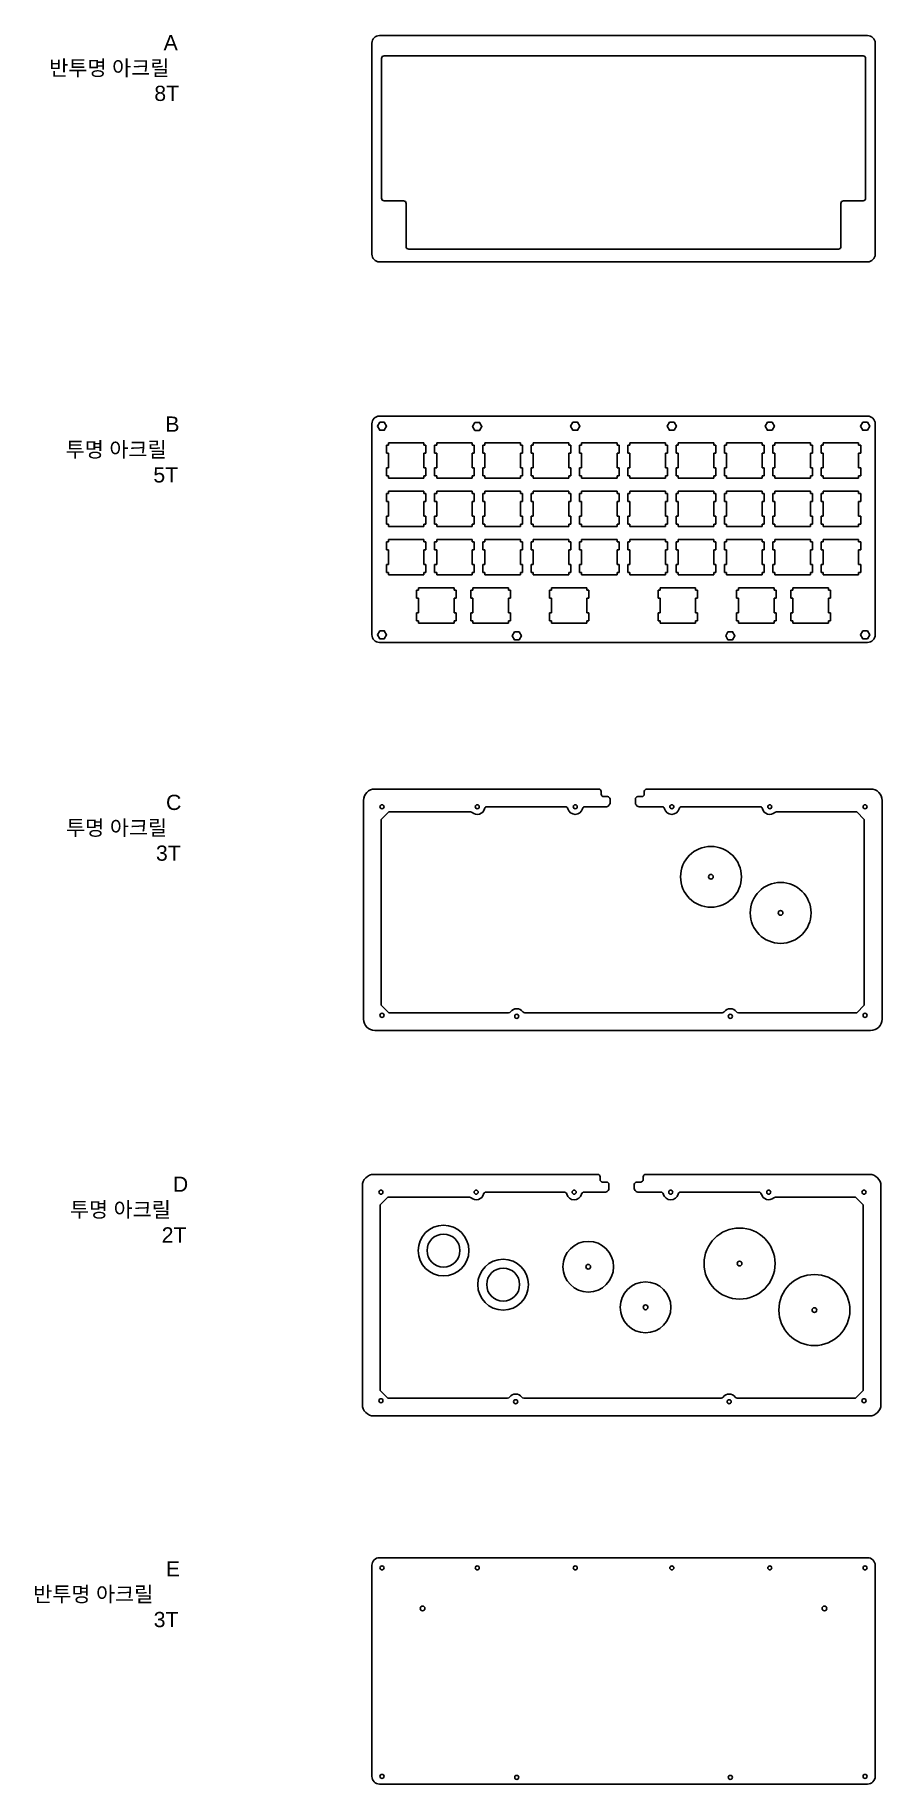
# Model space of a CAD drawing. Header units: millimetres. Extents: x -81 to 253, y 51 to 740.
import ezdxf

# ---------------------------------------------------------------- set-up
doc = ezdxf.new("R2010")
doc.units = ezdxf.units.MM
doc.styles.get("Standard").update_dxf_attribs({"font": 'arial.ttf'})

msp = doc.modelspace()

# ---------------------------------------------------------------- linework, layer by layer
at = {"color": 0}
for p, q in [((55, 740.2), (247.5, 740.2)), ((52, 654), (52, 737.2)), ((55.8, 731.2), (55.8, 676.05)), ((245.7, 732.2), (56.8, 732.2)), ((246.7, 676.05), (246.7, 731.2)), ((250.5, 737.2), (250.5, 654)), ((56.8, 675.05), (64.52, 675.05)), ((65.52, 674.05), (65.52, 657)), ((236.97, 657), (236.97, 674.05)), ((237.97, 675.05), (245.7, 675.05)), ((66.52, 656), (235.97, 656)), ((247.5, 651), (55, 651)), ((52, 504), (52, 587.2)), ((55, 590.2), (247.5, 590.2)), ((250.5, 587.2), (250.5, 504)), ((58.52, 579.68), (58.52, 578.68)), ((72.52, 579.68), (58.52, 579.68)), ((72.52, 578.68), (72.52, 579.68)), ((77.57, 579.68), (77.57, 578.68)), ((91.57, 579.68), (77.57, 579.68)), ((91.57, 578.68), (91.57, 579.68)), ((96.62, 579.68), (96.62, 578.68)), ((110.62, 579.68), (96.62, 579.68)), ((110.62, 578.68), (110.62, 579.68)), ((115.67, 579.68), (115.67, 578.68)), ((129.67, 579.68), (115.67, 579.68)), ((129.67, 578.68), (129.67, 579.68)), ((134.72, 579.68), (134.72, 578.68)), ((148.72, 579.68), (134.72, 579.68)), ((148.72, 578.68), (148.72, 579.68)), ((153.77, 579.68), (153.77, 578.68)), ((167.77, 579.68), (153.77, 579.68)), ((167.77, 578.68), (167.77, 579.68)), ((172.82, 579.68), (172.82, 578.68)), ((186.82, 579.68), (172.82, 579.68)), ((186.82, 578.68), (186.82, 579.68)), ((191.87, 579.68), (191.87, 578.68)), ((205.87, 579.68), (191.87, 579.68)), ((205.87, 578.68), (205.87, 579.68)), ((210.92, 579.68), (210.92, 578.68)), ((224.92, 579.68), (210.92, 579.68)), ((224.92, 578.68), (224.92, 579.68)), ((229.97, 579.68), (229.97, 578.68)), ((243.97, 579.68), (229.97, 579.68)), ((243.97, 578.68), (243.97, 579.68)), ((58.52, 578.68), (57.72, 578.68)), ((57.72, 578.68), (57.72, 575.58)), ((57.72, 575.58), (58.52, 575.58)), ((58.52, 575.58), (58.52, 569.78)), ((73.32, 578.68), (72.52, 578.68)), ((72.52, 569.78), (72.52, 575.58)), ((72.52, 575.58), (73.32, 575.58)), ((73.32, 575.58), (73.32, 578.68)), ((77.57, 578.68), (76.77, 578.68)), ((76.77, 578.68), (76.77, 575.58)), ((76.77, 575.58), (77.57, 575.58)), ((77.57, 575.58), (77.57, 569.78)), ((92.37, 578.68), (91.57, 578.68)), ((91.57, 569.78), (91.57, 575.58)), ((91.57, 575.58), (92.37, 575.58)), ((92.37, 575.58), (92.37, 578.68)), ((96.62, 578.68), (95.82, 578.68)), ((95.82, 578.68), (95.82, 575.58)), ((95.82, 575.58), (96.62, 575.58)), ((96.62, 575.58), (96.62, 569.78)), ((111.42, 578.68), (110.62, 578.68)), ((110.62, 569.78), (110.62, 575.58)), ((110.62, 575.58), (111.42, 575.58)), ((111.42, 575.58), (111.42, 578.68)), ((115.67, 578.68), (114.87, 578.68)), ((114.87, 578.68), (114.87, 575.58)), ((114.87, 575.58), (115.67, 575.58)), ((115.67, 575.58), (115.67, 569.78)), ((130.47, 578.68), (129.67, 578.68)), ((129.67, 569.78), (129.67, 575.58)), ((129.67, 575.58), (130.47, 575.58)), ((130.47, 575.58), (130.47, 578.68)), ((134.72, 578.68), (133.92, 578.68)), ((133.92, 578.68), (133.92, 575.58)), ((133.92, 575.58), (134.72, 575.58)), ((134.72, 575.58), (134.72, 569.78)), ((149.52, 578.68), (148.72, 578.68)), ((148.72, 569.78), (148.72, 575.58)), ((148.72, 575.58), (149.52, 575.58)), ((149.52, 575.58), (149.52, 578.68)), ((153.77, 578.68), (152.97, 578.68)), ((152.97, 578.68), (152.97, 575.58)), ((152.97, 575.58), (153.77, 575.58)), ((153.77, 575.58), (153.77, 569.78)), ((168.57, 578.68), (167.77, 578.68)), ((167.77, 569.78), (167.77, 575.58)), ((167.77, 575.58), (168.57, 575.58)), ((168.57, 575.58), (168.57, 578.68)), ((172.82, 578.68), (172.02, 578.68)), ((172.02, 578.68), (172.02, 575.58)), ((172.02, 575.58), (172.82, 575.58)), ((172.82, 575.58), (172.82, 569.78)), ((187.62, 578.68), (186.82, 578.68)), ((186.82, 569.78), (186.82, 575.58)), ((186.82, 575.58), (187.62, 575.58)), ((187.62, 575.58), (187.62, 578.68)), ((191.87, 578.68), (191.07, 578.68)), ((191.07, 578.68), (191.07, 575.58)), ((191.07, 575.58), (191.87, 575.58)), ((191.87, 575.58), (191.87, 569.78)), ((206.67, 578.68), (205.87, 578.68)), ((205.87, 569.78), (205.87, 575.58)), ((205.87, 575.58), (206.67, 575.58)), ((206.67, 575.58), (206.67, 578.68)), ((210.92, 578.68), (210.12, 578.68)), ((210.12, 578.68), (210.12, 575.58)), ((210.12, 575.58), (210.92, 575.58)), ((210.92, 575.58), (210.92, 569.78)), ((225.72, 578.68), (224.92, 578.68)), ((224.92, 569.78), (224.92, 575.58)), ((224.92, 575.58), (225.72, 575.58)), ((225.72, 575.58), (225.72, 578.68)), ((229.97, 578.68), (229.17, 578.68)), ((229.17, 578.68), (229.17, 575.58)), ((229.17, 575.58), (229.97, 575.58)), ((229.97, 575.58), (229.97, 569.78)), ((244.77, 578.68), (243.97, 578.68)), ((243.97, 569.78), (243.97, 575.58)), ((243.97, 575.58), (244.77, 575.58)), ((244.77, 575.58), (244.77, 578.68)), ((58.52, 569.78), (57.72, 569.78)), ((57.72, 569.78), (57.72, 566.68)), ((57.72, 566.68), (58.52, 566.68)), ((58.52, 566.68), (58.52, 565.68)), ((58.52, 565.68), (72.52, 565.68)), ((73.32, 569.78), (72.52, 569.78)), ((72.52, 565.68), (72.52, 566.68)), ((72.52, 566.68), (73.32, 566.68)), ((73.32, 566.68), (73.32, 569.78)), ((77.57, 569.78), (76.77, 569.78)), ((76.77, 569.78), (76.77, 566.68)), ((76.77, 566.68), (77.57, 566.68)), ((77.57, 566.68), (77.57, 565.68)), ((77.57, 565.68), (91.57, 565.68)), ((92.37, 569.78), (91.57, 569.78)), ((91.57, 565.68), (91.57, 566.68)), ((91.57, 566.68), (92.37, 566.68)), ((92.37, 566.68), (92.37, 569.78)), ((96.62, 569.78), (95.82, 569.78)), ((95.82, 569.78), (95.82, 566.68)), ((95.82, 566.68), (96.62, 566.68)), ((96.62, 566.68), (96.62, 565.68)), ((96.62, 565.68), (110.62, 565.68)), ((111.42, 569.78), (110.62, 569.78)), ((110.62, 565.68), (110.62, 566.68)), ((110.62, 566.68), (111.42, 566.68)), ((111.42, 566.68), (111.42, 569.78)), ((115.67, 569.78), (114.87, 569.78)), ((114.87, 569.78), (114.87, 566.68)), ((114.87, 566.68), (115.67, 566.68)), ((115.67, 566.68), (115.67, 565.68)), ((115.67, 565.68), (129.67, 565.68)), ((130.47, 569.78), (129.67, 569.78)), ((129.67, 565.68), (129.67, 566.68)), ((129.67, 566.68), (130.47, 566.68)), ((130.47, 566.68), (130.47, 569.78)), ((134.72, 569.78), (133.92, 569.78)), ((133.92, 569.78), (133.92, 566.68)), ((133.92, 566.68), (134.72, 566.68)), ((134.72, 566.68), (134.72, 565.68)), ((134.72, 565.68), (148.72, 565.68)), ((149.52, 569.78), (148.72, 569.78)), ((148.72, 565.68), (148.72, 566.68)), ((148.72, 566.68), (149.52, 566.68)), ((149.52, 566.68), (149.52, 569.78)), ((153.77, 569.78), (152.97, 569.78)), ((152.97, 569.78), (152.97, 566.68)), ((152.97, 566.68), (153.77, 566.68)), ((153.77, 566.68), (153.77, 565.68)), ((153.77, 565.68), (167.77, 565.68)), ((168.57, 569.78), (167.77, 569.78)), ((167.77, 565.68), (167.77, 566.68)), ((167.77, 566.68), (168.57, 566.68)), ((168.57, 566.68), (168.57, 569.78)), ((172.82, 569.78), (172.02, 569.78)), ((172.02, 569.78), (172.02, 566.68)), ((172.02, 566.68), (172.82, 566.68)), ((172.82, 566.68), (172.82, 565.68)), ((172.82, 565.68), (186.82, 565.68)), ((187.62, 569.78), (186.82, 569.78)), ((186.82, 565.68), (186.82, 566.68)), ((186.82, 566.68), (187.62, 566.68)), ((187.62, 566.68), (187.62, 569.78)), ((191.87, 569.78), (191.07, 569.78)), ((191.07, 569.78), (191.07, 566.68)), ((191.07, 566.68), (191.87, 566.68)), ((191.87, 566.68), (191.87, 565.68)), ((191.87, 565.68), (205.87, 565.68)), ((206.67, 569.78), (205.87, 569.78)), ((205.87, 565.68), (205.87, 566.68)), ((205.87, 566.68), (206.67, 566.68)), ((206.67, 566.68), (206.67, 569.78)), ((210.92, 569.78), (210.12, 569.78)), ((210.12, 569.78), (210.12, 566.68)), ((210.12, 566.68), (210.92, 566.68)), ((210.92, 566.68), (210.92, 565.68)), ((210.92, 565.68), (224.92, 565.68)), ((225.72, 569.78), (224.92, 569.78)), ((224.92, 565.68), (224.92, 566.68)), ((224.92, 566.68), (225.72, 566.68)), ((225.72, 566.68), (225.72, 569.78)), ((229.97, 569.78), (229.17, 569.78)), ((229.17, 569.78), (229.17, 566.68)), ((229.17, 566.68), (229.97, 566.68)), ((229.97, 566.68), (229.97, 565.68)), ((229.97, 565.68), (243.97, 565.68)), ((244.77, 569.78), (243.97, 569.78)), ((243.97, 565.68), (243.97, 566.68)), ((243.97, 566.68), (244.77, 566.68)), ((244.77, 566.68), (244.77, 569.78)), ((58.52, 559.63), (57.72, 559.63)), ((57.72, 559.63), (57.72, 556.53)), ((58.52, 560.63), (58.52, 559.63)), ((72.52, 560.63), (58.52, 560.63)), ((72.52, 559.63), (72.52, 560.63)), ((73.32, 559.63), (72.52, 559.63)), ((73.32, 556.53), (73.32, 559.63)), ((77.57, 559.63), (76.77, 559.63)), ((76.77, 559.63), (76.77, 556.53)), ((77.57, 560.63), (77.57, 559.63)), ((91.57, 560.63), (77.57, 560.63)), ((91.57, 559.63), (91.57, 560.63)), ((92.37, 559.63), (91.57, 559.63)), ((92.37, 556.53), (92.37, 559.63)), ((96.62, 559.63), (95.82, 559.63)), ((95.82, 559.63), (95.82, 556.53)), ((96.62, 560.63), (96.62, 559.63)), ((110.62, 560.63), (96.62, 560.63)), ((110.62, 559.63), (110.62, 560.63)), ((111.42, 559.63), (110.62, 559.63)), ((111.42, 556.53), (111.42, 559.63)), ((115.67, 559.63), (114.87, 559.63)), ((114.87, 559.63), (114.87, 556.53)), ((115.67, 560.63), (115.67, 559.63)), ((129.67, 560.63), (115.67, 560.63)), ((129.67, 559.63), (129.67, 560.63)), ((130.47, 559.63), (129.67, 559.63)), ((130.47, 556.53), (130.47, 559.63)), ((134.72, 559.63), (133.92, 559.63)), ((133.92, 559.63), (133.92, 556.53)), ((134.72, 560.63), (134.72, 559.63)), ((148.72, 560.63), (134.72, 560.63)), ((148.72, 559.63), (148.72, 560.63)), ((149.52, 559.63), (148.72, 559.63)), ((149.52, 556.53), (149.52, 559.63)), ((153.77, 559.63), (152.97, 559.63)), ((152.97, 559.63), (152.97, 556.53)), ((153.77, 560.63), (153.77, 559.63)), ((167.77, 560.63), (153.77, 560.63)), ((167.77, 559.63), (167.77, 560.63)), ((168.57, 559.63), (167.77, 559.63)), ((168.57, 556.53), (168.57, 559.63)), ((172.82, 559.63), (172.02, 559.63)), ((172.02, 559.63), (172.02, 556.53)), ((172.82, 560.63), (172.82, 559.63)), ((186.82, 560.63), (172.82, 560.63)), ((186.82, 559.63), (186.82, 560.63)), ((187.62, 559.63), (186.82, 559.63)), ((187.62, 556.53), (187.62, 559.63)), ((191.87, 559.63), (191.07, 559.63)), ((191.07, 559.63), (191.07, 556.53)), ((191.87, 560.63), (191.87, 559.63)), ((205.87, 560.63), (191.87, 560.63)), ((205.87, 559.63), (205.87, 560.63)), ((206.67, 559.63), (205.87, 559.63)), ((206.67, 556.53), (206.67, 559.63)), ((210.92, 559.63), (210.12, 559.63)), ((210.12, 559.63), (210.12, 556.53)), ((210.92, 560.63), (210.92, 559.63)), ((224.92, 560.63), (210.92, 560.63)), ((224.92, 559.63), (224.92, 560.63)), ((225.72, 559.63), (224.92, 559.63)), ((225.72, 556.53), (225.72, 559.63)), ((229.97, 559.63), (229.17, 559.63)), ((229.17, 559.63), (229.17, 556.53)), ((229.97, 560.63), (229.97, 559.63)), ((243.97, 560.63), (229.97, 560.63)), ((243.97, 559.63), (243.97, 560.63)), ((244.77, 559.63), (243.97, 559.63)), ((244.77, 556.53), (244.77, 559.63)), ((57.72, 556.53), (58.52, 556.53)), ((58.52, 556.53), (58.52, 550.73)), ((72.52, 550.73), (72.52, 556.53)), ((72.52, 556.53), (73.32, 556.53)), ((76.77, 556.53), (77.57, 556.53)), ((77.57, 556.53), (77.57, 550.73)), ((91.57, 550.73), (91.57, 556.53)), ((91.57, 556.53), (92.37, 556.53)), ((95.82, 556.53), (96.62, 556.53)), ((96.62, 556.53), (96.62, 550.73)), ((110.62, 550.73), (110.62, 556.53)), ((110.62, 556.53), (111.42, 556.53)), ((114.87, 556.53), (115.67, 556.53)), ((115.67, 556.53), (115.67, 550.73)), ((129.67, 550.73), (129.67, 556.53)), ((129.67, 556.53), (130.47, 556.53)), ((133.92, 556.53), (134.72, 556.53)), ((134.72, 556.53), (134.72, 550.73)), ((148.72, 550.73), (148.72, 556.53)), ((148.72, 556.53), (149.52, 556.53)), ((152.97, 556.53), (153.77, 556.53)), ((153.77, 556.53), (153.77, 550.73)), ((167.77, 550.73), (167.77, 556.53)), ((167.77, 556.53), (168.57, 556.53)), ((172.02, 556.53), (172.82, 556.53)), ((172.82, 556.53), (172.82, 550.73)), ((186.82, 550.73), (186.82, 556.53)), ((186.82, 556.53), (187.62, 556.53)), ((191.07, 556.53), (191.87, 556.53)), ((191.87, 556.53), (191.87, 550.73)), ((205.87, 550.73), (205.87, 556.53)), ((205.87, 556.53), (206.67, 556.53)), ((210.12, 556.53), (210.92, 556.53)), ((210.92, 556.53), (210.92, 550.73)), ((224.92, 550.73), (224.92, 556.53)), ((224.92, 556.53), (225.72, 556.53)), ((229.17, 556.53), (229.97, 556.53)), ((229.97, 556.53), (229.97, 550.73)), ((243.97, 550.73), (243.97, 556.53)), ((243.97, 556.53), (244.77, 556.53)), ((58.52, 550.73), (57.72, 550.73)), ((57.72, 550.73), (57.72, 547.63)), ((57.72, 547.63), (58.52, 547.63)), ((58.52, 547.63), (58.52, 546.63)), ((58.52, 546.63), (72.52, 546.63)), ((73.32, 550.73), (72.52, 550.73)), ((72.52, 546.63), (72.52, 547.63)), ((72.52, 547.63), (73.32, 547.63)), ((73.32, 547.63), (73.32, 550.73)), ((77.57, 550.73), (76.77, 550.73)), ((76.77, 550.73), (76.77, 547.63)), ((76.77, 547.63), (77.57, 547.63)), ((77.57, 547.63), (77.57, 546.63)), ((77.57, 546.63), (91.57, 546.63)), ((92.37, 550.73), (91.57, 550.73)), ((91.57, 546.63), (91.57, 547.63)), ((91.57, 547.63), (92.37, 547.63)), ((92.37, 547.63), (92.37, 550.73)), ((96.62, 550.73), (95.82, 550.73)), ((95.82, 550.73), (95.82, 547.63)), ((95.82, 547.63), (96.62, 547.63)), ((96.62, 547.63), (96.62, 546.63)), ((96.62, 546.63), (110.62, 546.63)), ((111.42, 550.73), (110.62, 550.73)), ((110.62, 546.63), (110.62, 547.63)), ((110.62, 547.63), (111.42, 547.63)), ((111.42, 547.63), (111.42, 550.73)), ((115.67, 550.73), (114.87, 550.73)), ((114.87, 550.73), (114.87, 547.63)), ((114.87, 547.63), (115.67, 547.63)), ((115.67, 547.63), (115.67, 546.63)), ((115.67, 546.63), (129.67, 546.63)), ((130.47, 550.73), (129.67, 550.73)), ((129.67, 546.63), (129.67, 547.63)), ((129.67, 547.63), (130.47, 547.63)), ((130.47, 547.63), (130.47, 550.73)), ((134.72, 550.73), (133.92, 550.73)), ((133.92, 550.73), (133.92, 547.63)), ((133.92, 547.63), (134.72, 547.63)), ((134.72, 547.63), (134.72, 546.63)), ((134.72, 546.63), (148.72, 546.63)), ((149.52, 550.73), (148.72, 550.73)), ((148.72, 546.63), (148.72, 547.63)), ((148.72, 547.63), (149.52, 547.63)), ((149.52, 547.63), (149.52, 550.73)), ((153.77, 550.73), (152.97, 550.73)), ((152.97, 550.73), (152.97, 547.63)), ((152.97, 547.63), (153.77, 547.63)), ((153.77, 547.63), (153.77, 546.63)), ((153.77, 546.63), (167.77, 546.63)), ((168.57, 550.73), (167.77, 550.73)), ((167.77, 546.63), (167.77, 547.63)), ((167.77, 547.63), (168.57, 547.63)), ((168.57, 547.63), (168.57, 550.73)), ((172.82, 550.73), (172.02, 550.73)), ((172.02, 550.73), (172.02, 547.63)), ((172.02, 547.63), (172.82, 547.63)), ((172.82, 547.63), (172.82, 546.63)), ((172.82, 546.63), (186.82, 546.63)), ((187.62, 550.73), (186.82, 550.73)), ((186.82, 546.63), (186.82, 547.63)), ((186.82, 547.63), (187.62, 547.63)), ((187.62, 547.63), (187.62, 550.73)), ((191.87, 550.73), (191.07, 550.73)), ((191.07, 550.73), (191.07, 547.63)), ((191.07, 547.63), (191.87, 547.63)), ((191.87, 547.63), (191.87, 546.63)), ((191.87, 546.63), (205.87, 546.63)), ((206.67, 550.73), (205.87, 550.73)), ((205.87, 546.63), (205.87, 547.63)), ((205.87, 547.63), (206.67, 547.63)), ((206.67, 547.63), (206.67, 550.73)), ((210.92, 550.73), (210.12, 550.73)), ((210.12, 550.73), (210.12, 547.63)), ((210.12, 547.63), (210.92, 547.63)), ((210.92, 547.63), (210.92, 546.63)), ((210.92, 546.63), (224.92, 546.63)), ((225.72, 550.73), (224.92, 550.73)), ((224.92, 546.63), (224.92, 547.63)), ((224.92, 547.63), (225.72, 547.63)), ((225.72, 547.63), (225.72, 550.73)), ((229.97, 550.73), (229.17, 550.73)), ((229.17, 550.73), (229.17, 547.63)), ((229.17, 547.63), (229.97, 547.63)), ((229.97, 547.63), (229.97, 546.63)), ((229.97, 546.63), (243.97, 546.63)), ((244.77, 550.73), (243.97, 550.73)), ((243.97, 546.63), (243.97, 547.63)), ((243.97, 547.63), (244.77, 547.63)), ((244.77, 547.63), (244.77, 550.73)), ((58.52, 540.58), (57.72, 540.58)), ((57.72, 540.58), (57.72, 537.48)), ((58.52, 541.58), (58.52, 540.58)), ((72.52, 541.58), (58.52, 541.58)), ((72.52, 540.58), (72.52, 541.58)), ((73.32, 540.58), (72.52, 540.58)), ((73.32, 537.48), (73.32, 540.58)), ((77.57, 540.58), (76.77, 540.58)), ((76.77, 540.58), (76.77, 537.48)), ((77.57, 541.58), (77.57, 540.58)), ((91.57, 541.58), (77.57, 541.58)), ((91.57, 540.58), (91.57, 541.58)), ((92.37, 540.58), (91.57, 540.58)), ((92.37, 537.48), (92.37, 540.58)), ((96.62, 540.58), (95.82, 540.58)), ((95.82, 540.58), (95.82, 537.48)), ((96.62, 541.58), (96.62, 540.58)), ((110.62, 541.58), (96.62, 541.58)), ((110.62, 540.58), (110.62, 541.58)), ((111.42, 540.58), (110.62, 540.58)), ((111.42, 537.48), (111.42, 540.58)), ((115.67, 540.58), (114.87, 540.58)), ((114.87, 540.58), (114.87, 537.48)), ((115.67, 541.58), (115.67, 540.58)), ((129.67, 541.58), (115.67, 541.58)), ((129.67, 540.58), (129.67, 541.58)), ((130.47, 540.58), (129.67, 540.58)), ((130.47, 537.48), (130.47, 540.58)), ((134.72, 540.58), (133.92, 540.58)), ((133.92, 540.58), (133.92, 537.48)), ((134.72, 541.58), (134.72, 540.58)), ((148.72, 541.58), (134.72, 541.58)), ((148.72, 540.58), (148.72, 541.58)), ((149.52, 540.58), (148.72, 540.58)), ((149.52, 537.48), (149.52, 540.58)), ((153.77, 540.58), (152.97, 540.58)), ((152.97, 540.58), (152.97, 537.48)), ((153.77, 541.58), (153.77, 540.58)), ((167.77, 541.58), (153.77, 541.58)), ((167.77, 540.58), (167.77, 541.58)), ((168.57, 540.58), (167.77, 540.58)), ((168.57, 537.48), (168.57, 540.58)), ((172.82, 540.58), (172.02, 540.58)), ((172.02, 540.58), (172.02, 537.48)), ((172.82, 541.58), (172.82, 540.58)), ((186.82, 541.58), (172.82, 541.58)), ((186.82, 540.58), (186.82, 541.58)), ((187.62, 540.58), (186.82, 540.58)), ((187.62, 537.48), (187.62, 540.58)), ((191.87, 540.58), (191.07, 540.58)), ((191.07, 540.58), (191.07, 537.48)), ((191.87, 541.58), (191.87, 540.58)), ((205.87, 541.58), (191.87, 541.58)), ((205.87, 540.58), (205.87, 541.58)), ((206.67, 540.58), (205.87, 540.58)), ((206.67, 537.48), (206.67, 540.58)), ((210.92, 540.58), (210.12, 540.58)), ((210.12, 540.58), (210.12, 537.48)), ((210.92, 541.58), (210.92, 540.58)), ((224.92, 541.58), (210.92, 541.58)), ((224.92, 540.58), (224.92, 541.58)), ((225.72, 540.58), (224.92, 540.58)), ((225.72, 537.48), (225.72, 540.58)), ((229.97, 540.58), (229.17, 540.58)), ((229.17, 540.58), (229.17, 537.48)), ((229.97, 541.58), (229.97, 540.58)), ((243.97, 541.58), (229.97, 541.58)), ((243.97, 540.58), (243.97, 541.58)), ((244.77, 540.58), (243.97, 540.58)), ((244.77, 537.48), (244.77, 540.58)), ((57.72, 537.48), (58.52, 537.48)), ((58.52, 531.68), (57.72, 531.68)), ((57.72, 531.68), (57.72, 528.58)), ((58.52, 537.48), (58.52, 531.68)), ((72.52, 531.68), (72.52, 537.48)), ((72.52, 537.48), (73.32, 537.48)), ((73.32, 531.68), (72.52, 531.68)), ((73.32, 528.58), (73.32, 531.68)), ((76.77, 537.48), (77.57, 537.48)), ((77.57, 531.68), (76.77, 531.68)), ((76.77, 531.68), (76.77, 528.58)), ((77.57, 537.48), (77.57, 531.68)), ((91.57, 531.68), (91.57, 537.48)), ((91.57, 537.48), (92.37, 537.48)), ((92.37, 531.68), (91.57, 531.68)), ((92.37, 528.58), (92.37, 531.68)), ((95.82, 537.48), (96.62, 537.48)), ((96.62, 531.68), (95.82, 531.68)), ((95.82, 531.68), (95.82, 528.58)), ((96.62, 537.48), (96.62, 531.68)), ((110.62, 531.68), (110.62, 537.48)), ((110.62, 537.48), (111.42, 537.48)), ((111.42, 531.68), (110.62, 531.68)), ((111.42, 528.58), (111.42, 531.68)), ((114.87, 537.48), (115.67, 537.48)), ((115.67, 531.68), (114.87, 531.68)), ((114.87, 531.68), (114.87, 528.58)), ((115.67, 537.48), (115.67, 531.68)), ((129.67, 531.68), (129.67, 537.48)), ((129.67, 537.48), (130.47, 537.48)), ((130.47, 531.68), (129.67, 531.68)), ((130.47, 528.58), (130.47, 531.68)), ((133.92, 537.48), (134.72, 537.48)), ((134.72, 531.68), (133.92, 531.68)), ((133.92, 531.68), (133.92, 528.58)), ((134.72, 537.48), (134.72, 531.68)), ((148.72, 531.68), (148.72, 537.48)), ((148.72, 537.48), (149.52, 537.48)), ((149.52, 531.68), (148.72, 531.68)), ((149.52, 528.58), (149.52, 531.68)), ((152.97, 537.48), (153.77, 537.48)), ((153.77, 531.68), (152.97, 531.68)), ((152.97, 531.68), (152.97, 528.58)), ((153.77, 537.48), (153.77, 531.68)), ((167.77, 531.68), (167.77, 537.48)), ((167.77, 537.48), (168.57, 537.48)), ((168.57, 531.68), (167.77, 531.68)), ((168.57, 528.58), (168.57, 531.68)), ((172.02, 537.48), (172.82, 537.48)), ((172.82, 531.68), (172.02, 531.68)), ((172.02, 531.68), (172.02, 528.58)), ((172.82, 537.48), (172.82, 531.68)), ((186.82, 531.68), (186.82, 537.48)), ((186.82, 537.48), (187.62, 537.48)), ((187.62, 531.68), (186.82, 531.68)), ((187.62, 528.58), (187.62, 531.68)), ((191.07, 537.48), (191.87, 537.48)), ((191.87, 531.68), (191.07, 531.68)), ((191.07, 531.68), (191.07, 528.58)), ((191.87, 537.48), (191.87, 531.68)), ((205.87, 531.68), (205.87, 537.48)), ((205.87, 537.48), (206.67, 537.48)), ((206.67, 531.68), (205.87, 531.68)), ((206.67, 528.58), (206.67, 531.68)), ((210.12, 537.48), (210.92, 537.48)), ((210.92, 531.68), (210.12, 531.68)), ((210.12, 531.68), (210.12, 528.58)), ((210.92, 537.48), (210.92, 531.68)), ((224.92, 531.68), (224.92, 537.48)), ((224.92, 537.48), (225.72, 537.48)), ((225.72, 531.68), (224.92, 531.68)), ((225.72, 528.58), (225.72, 531.68)), ((229.17, 537.48), (229.97, 537.48)), ((229.97, 531.68), (229.17, 531.68)), ((229.17, 531.68), (229.17, 528.58)), ((229.97, 537.48), (229.97, 531.68)), ((243.97, 531.68), (243.97, 537.48)), ((243.97, 537.48), (244.77, 537.48)), ((244.77, 531.68), (243.97, 531.68)), ((244.77, 528.58), (244.77, 531.68)), ((57.72, 528.58), (58.52, 528.58)), ((58.52, 528.58), (58.52, 527.58)), ((58.52, 527.58), (72.52, 527.58)), ((72.52, 527.58), (72.52, 528.58)), ((72.52, 528.58), (73.32, 528.58)), ((76.77, 528.58), (77.57, 528.58)), ((77.57, 528.58), (77.57, 527.58)), ((77.57, 527.58), (91.57, 527.58)), ((91.57, 527.58), (91.57, 528.58)), ((91.57, 528.58), (92.37, 528.58)), ((95.82, 528.58), (96.62, 528.58)), ((96.62, 528.58), (96.62, 527.58)), ((96.62, 527.58), (110.62, 527.58)), ((110.62, 527.58), (110.62, 528.58)), ((110.62, 528.58), (111.42, 528.58)), ((114.87, 528.58), (115.67, 528.58)), ((115.67, 528.58), (115.67, 527.58)), ((115.67, 527.58), (129.67, 527.58)), ((129.67, 527.58), (129.67, 528.58)), ((129.67, 528.58), (130.47, 528.58)), ((133.92, 528.58), (134.72, 528.58)), ((134.72, 528.58), (134.72, 527.58)), ((134.72, 527.58), (148.72, 527.58)), ((148.72, 527.58), (148.72, 528.58)), ((148.72, 528.58), (149.52, 528.58)), ((152.97, 528.58), (153.77, 528.58)), ((153.77, 528.58), (153.77, 527.58)), ((153.77, 527.58), (167.77, 527.58)), ((167.77, 527.58), (167.77, 528.58)), ((167.77, 528.58), (168.57, 528.58)), ((172.02, 528.58), (172.82, 528.58)), ((172.82, 528.58), (172.82, 527.58)), ((172.82, 527.58), (186.82, 527.58)), ((186.82, 527.58), (186.82, 528.58)), ((186.82, 528.58), (187.62, 528.58)), ((191.07, 528.58), (191.87, 528.58)), ((191.87, 528.58), (191.87, 527.58)), ((191.87, 527.58), (205.87, 527.58)), ((205.87, 527.58), (205.87, 528.58)), ((205.87, 528.58), (206.67, 528.58)), ((210.12, 528.58), (210.92, 528.58)), ((210.92, 528.58), (210.92, 527.58)), ((210.92, 527.58), (224.92, 527.58)), ((224.92, 527.58), (224.92, 528.58)), ((224.92, 528.58), (225.72, 528.58)), ((229.17, 528.58), (229.97, 528.58)), ((229.97, 528.58), (229.97, 527.58)), ((229.97, 527.58), (243.97, 527.58)), ((243.97, 527.58), (243.97, 528.58)), ((243.97, 528.58), (244.77, 528.58)), ((70.43, 521.53), (69.63, 521.53)), ((69.63, 521.53), (69.63, 518.43)), ((69.63, 518.43), (70.43, 518.43)), ((70.43, 522.53), (70.43, 521.53)), ((84.43, 522.53), (70.43, 522.53)), ((70.43, 518.43), (70.43, 512.63)), ((84.43, 521.53), (84.43, 522.53)), ((85.23, 521.53), (84.43, 521.53)), ((84.43, 512.63), (84.43, 518.43)), ((84.43, 518.43), (85.23, 518.43)), ((85.23, 518.43), (85.23, 521.53)), ((91.86, 521.53), (91.06, 521.53)), ((91.06, 521.53), (91.06, 518.43)), ((91.06, 518.43), (91.86, 518.43)), ((91.86, 522.53), (91.86, 521.53)), ((105.86, 522.53), (91.86, 522.53)), ((91.86, 518.43), (91.86, 512.63)), ((105.86, 521.53), (105.86, 522.53)), ((106.66, 521.53), (105.86, 521.53)), ((105.86, 512.63), (105.86, 518.43)), ((105.86, 518.43), (106.66, 518.43)), ((106.66, 518.43), (106.66, 521.53)), ((122.82, 521.53), (122.02, 521.53)), ((122.02, 521.53), (122.02, 518.43)), ((122.02, 518.43), (122.82, 518.43)), ((122.82, 522.53), (122.82, 521.53)), ((136.82, 522.53), (122.82, 522.53)), ((136.82, 521.53), (136.82, 522.53)), ((137.62, 521.53), (136.82, 521.53)), ((136.82, 518.43), (137.62, 518.43)), ((137.62, 518.43), (137.62, 521.53)), ((165.68, 521.53), (164.88, 521.53)), ((164.88, 521.53), (164.88, 518.43)), ((164.88, 518.43), (165.68, 518.43)), ((165.68, 522.53), (165.68, 521.53)), ((179.68, 522.53), (165.68, 522.53)), ((165.68, 518.43), (165.68, 512.63)), ((179.68, 521.53), (179.68, 522.53)), ((180.48, 521.53), (179.68, 521.53)), ((179.68, 512.63), (179.68, 518.43)), ((179.68, 518.43), (180.48, 518.43)), ((180.48, 518.43), (180.48, 521.53)), ((196.64, 521.53), (195.84, 521.53)), ((195.84, 521.53), (195.84, 518.43)), ((195.84, 518.43), (196.64, 518.43)), ((196.64, 522.53), (196.64, 521.53)), ((210.64, 522.53), (196.64, 522.53)), ((196.64, 518.43), (196.64, 512.63)), ((210.64, 521.53), (210.64, 522.53)), ((211.44, 521.53), (210.64, 521.53)), ((210.64, 512.63), (210.64, 518.43)), ((210.64, 518.43), (211.44, 518.43)), ((211.44, 518.43), (211.44, 521.53)), ((218.07, 521.53), (217.27, 521.53)), ((217.27, 521.53), (217.27, 518.43)), ((217.27, 518.43), (218.07, 518.43)), ((218.07, 522.53), (218.07, 521.53)), ((232.07, 522.53), (218.07, 522.53)), ((218.07, 518.43), (218.07, 512.63)), ((232.07, 521.53), (232.07, 522.53)), ((232.87, 521.53), (232.07, 521.53)), ((232.07, 512.63), (232.07, 518.43)), ((232.07, 518.43), (232.87, 518.43)), ((232.87, 518.43), (232.87, 521.53)), ((70.43, 512.63), (69.63, 512.63)), ((69.63, 512.63), (69.63, 509.53)), ((85.23, 512.63), (84.43, 512.63)), ((85.23, 509.53), (85.23, 512.63)), ((91.86, 512.63), (91.06, 512.63)), ((91.06, 512.63), (91.06, 509.53)), ((106.66, 512.63), (105.86, 512.63)), ((106.66, 509.53), (106.66, 512.63)), ((122.82, 512.63), (122.02, 512.63)), ((122.02, 512.63), (122.02, 509.53)), ((137.62, 512.63), (136.82, 512.63)), ((137.62, 509.53), (137.62, 512.63)), ((165.68, 512.63), (164.88, 512.63)), ((164.88, 512.63), (164.88, 509.53)), ((180.48, 512.63), (179.68, 512.63)), ((180.48, 509.53), (180.48, 512.63)), ((196.64, 512.63), (195.84, 512.63)), ((195.84, 512.63), (195.84, 509.53)), ((211.44, 512.63), (210.64, 512.63)), ((211.44, 509.53), (211.44, 512.63)), ((218.07, 512.63), (217.27, 512.63)), ((217.27, 512.63), (217.27, 509.53)), ((232.87, 512.63), (232.07, 512.63)), ((232.87, 509.53), (232.87, 512.63)), ((69.63, 509.53), (70.43, 509.53)), ((70.43, 509.53), (70.43, 508.53)), ((70.43, 508.53), (84.43, 508.53)), ((84.43, 508.53), (84.43, 509.53)), ((84.43, 509.53), (85.23, 509.53)), ((91.06, 509.53), (91.86, 509.53)), ((91.86, 509.53), (91.86, 508.53)), ((91.86, 508.53), (105.86, 508.53)), ((105.86, 508.53), (105.86, 509.53)), ((105.86, 509.53), (106.66, 509.53)), ((122.02, 509.53), (122.82, 509.53)), ((122.82, 509.53), (122.82, 508.53)), ((122.82, 508.53), (136.82, 508.53)), ((136.82, 508.53), (136.82, 509.53)), ((136.82, 509.53), (137.62, 509.53)), ((164.88, 509.53), (165.68, 509.53)), ((165.68, 509.53), (165.68, 508.53)), ((165.68, 508.53), (179.68, 508.53)), ((179.68, 508.53), (179.68, 509.53)), ((179.68, 509.53), (180.48, 509.53)), ((195.84, 509.53), (196.64, 509.53)), ((196.64, 509.53), (196.64, 508.53)), ((196.64, 508.53), (210.64, 508.53)), ((210.64, 508.53), (210.64, 509.53)), ((210.64, 509.53), (211.44, 509.53)), ((217.27, 509.53), (218.07, 509.53)), ((218.07, 509.53), (218.07, 508.53)), ((218.07, 508.53), (232.07, 508.53)), ((232.07, 508.53), (232.07, 509.53)), ((232.07, 509.53), (232.87, 509.53)), ((247.5, 501), (55, 501)), ((53.19, 443.2), (141.44, 443.2)), ((142.44, 442.2), (142.44, 441.2)), ((159.44, 441.2), (159.44, 442.2)), ((160.44, 443.2), (248.69, 443.2)), ((48.69, 352.5), (48.69, 438.7)), ((128.34, 436.2), (97.44, 436.2)), ((144.53, 436.2), (136.09, 436.2)), ((145.65, 436.91), (145.23, 436.49)), ((156.23, 436.91), (156.65, 436.49)), ((166.41, 436.2), (157.36, 436.2)), ((205.05, 436.2), (174.16, 436.2)), ((253.19, 438.7), (253.19, 352.5)), ((58.69, 434.2), (55.69, 431.2)), ((55.69, 431.2), (55.69, 358)), ((90.93, 434.2), (58.69, 434.2)), ((243.19, 434.2), (211.57, 434.2)), ((243.19, 434.2), (246.19, 431.2)), ((246.19, 358), (246.19, 431.2)), ((55.69, 358), (58.69, 355)), ((58.69, 355), (105.94, 355)), ((112.34, 355), (190.15, 355)), ((196.56, 355), (243.19, 355)), ((246.19, 358), (243.19, 355)), ((248.69, 348), (53.19, 348)), ((52.76, 291.29), (141.01, 291.29)), ((142.01, 290.29), (142.01, 289.29)), ((159.01, 289.29), (159.01, 290.29)), ((160.01, 291.29), (248.26, 291.29)), ((48.26, 200.59), (48.26, 286.79)), ((127.91, 284.29), (97.01, 284.29)), ((144.09, 284.29), (135.65, 284.29)), ((145.22, 285), (144.8, 284.58)), ((155.8, 285), (156.22, 284.58)), ((165.98, 284.29), (156.92, 284.29)), ((204.62, 284.29), (173.73, 284.29)), ((252.76, 286.79), (252.76, 200.59)), ((58.26, 282.29), (55.26, 279.29)), ((55.26, 279.29), (55.26, 206.09)), ((90.49, 282.29), (58.26, 282.29)), ((242.76, 282.29), (211.14, 282.29)), ((242.76, 282.29), (245.76, 279.29)), ((245.76, 206.09), (245.76, 279.29)), ((55.26, 206.09), (58.26, 203.09)), ((58.26, 203.09), (105.51, 203.09)), ((111.91, 203.09), (189.72, 203.09)), ((196.12, 203.09), (242.76, 203.09)), ((245.76, 206.09), (242.76, 203.09)), ((248.26, 196.09), (52.76, 196.09)), ((55, 140.2), (247.5, 140.2)), ((52, 54), (52, 137.2)), ((250.5, 137.2), (250.5, 54)), ((247.5, 51), (55, 51))]:
    msp.add_line(p, q, dxfattribs=at)
for p, q in [((122.82, 512.63), (122.82, 518.43)), ((136.82, 518.43), (136.82, 512.63)), ((143.44, 440.2), (144.94, 440.2)), ((145.94, 437.62), (145.94, 439.2)), ((155.94, 439.2), (155.94, 437.62)), ((158.44, 440.2), (156.94, 440.2)), ((143.01, 288.29), (144.51, 288.29)), ((145.51, 285.7), (145.51, 287.29)), ((155.51, 287.29), (155.51, 285.7)), ((158.01, 288.29), (156.51, 288.29))]:
    msp.add_line(p, q)
for points in [[(55.09, 587.78), (54.18, 586.2), (55.09, 584.62), (56.91, 584.62), (57.82, 586.2), (56.91, 587.78)], [(92.66, 587.7), (91.75, 586.12), (92.66, 584.54), (94.48, 584.54), (95.4, 586.12), (94.48, 587.7)], [(131.3, 587.78), (130.39, 586.2), (131.3, 584.62), (133.13, 584.62), (134.04, 586.2), (133.13, 587.78)], [(169.37, 587.78), (168.46, 586.2), (169.37, 584.62), (171.2, 584.62), (172.11, 586.2), (171.2, 587.78)], [(208.02, 587.78), (207.1, 586.2), (208.02, 584.62), (209.84, 584.62), (210.75, 586.2), (209.84, 587.78)], [(245.59, 587.78), (244.68, 586.2), (245.59, 584.62), (247.41, 584.62), (248.32, 586.2), (247.41, 587.78)], [(55.09, 505.58), (54.18, 504), (55.09, 502.42), (56.91, 502.42), (57.82, 504), (56.91, 505.58)], [(108.23, 505.18), (107.32, 503.6), (108.23, 502.02), (110.05, 502.02), (110.97, 503.6), (110.05, 505.18)], [(192.44, 505.18), (191.53, 503.6), (192.44, 502.02), (194.27, 502.02), (195.18, 503.6), (194.27, 505.18)], [(245.59, 505.58), (244.68, 504), (245.59, 502.42), (247.41, 502.42), (248.32, 504), (247.41, 505.58)]]:
    msp.add_lwpolyline(points, close=True)
for centre, radius in [((56, 436.2), 0.8), ((93.57, 436.2), 0.8), ((132.21, 436.2), 0.8), ((170.29, 436.2), 0.8), ((208.93, 436.2), 0.8), ((246.5, 436.2), 0.8), ((185.72, 408.59), 12), ((185.72, 408.59), 0.925), ((213.2, 394.37), 12), ((213.2, 394.37), 0.925), ((56, 354), 0.8), ((109.14, 353.6), 0.8), ((193.36, 353.6), 0.8), ((246.5, 354), 0.8), ((55.57, 284.29), 0.8), ((93.14, 284.29), 0.8), ((131.78, 284.29), 0.8), ((169.85, 284.29), 0.8), ((208.5, 284.29), 0.8), ((246.07, 284.29), 0.8), ((80.26, 261.27), 10), ((197.01, 256.15), 14), ((80.26, 261.27), 6.5), ((137.35, 254.91), 10), ((103.78, 247.84), 10), ((137.35, 254.91), 0.925), ((197.01, 256.15), 0.925), ((103.78, 247.84), 6.5), ((159.92, 238.9), 10), ((226.51, 237.83), 14), ((159.92, 238.9), 0.925), ((226.51, 237.83), 0.925), ((55.57, 202.09), 0.8), ((108.71, 201.69), 0.8), ((192.92, 201.69), 0.8), ((246.07, 202.09), 0.8), ((56, 136.2), 0.8), ((93.57, 136.2), 0.8), ((132.21, 136.2), 0.8), ((170.29, 136.2), 0.8), ((208.93, 136.2), 0.8), ((246.5, 136.2), 0.8), ((72, 120.2), 0.925), ((230.5, 120.2), 0.925), ((56, 54), 0.8), ((109.14, 53.6), 0.8), ((193.36, 53.6), 0.8), ((246.5, 54), 0.8)]:
    msp.add_circle(centre, radius)
for centre, radius, start, end in [((55, 737.2), 3, 90, 180), ((247.5, 737.2), 3, 0, 90), ((56.8, 731.2), 1, 90, 180), ((245.7, 731.2), 1, 0, 90), ((56.8, 676.05), 1, 180, 270), ((245.7, 676.05), 1, 270, 0), ((64.52, 674.05), 1, 0, 90), ((237.97, 674.05), 1, 90, 180), ((66.52, 657), 1, 180, 270), ((235.97, 657), 1, 270, 0), ((55, 654), 3, 180, 270), ((247.5, 654), 3, 270, 0), ((55, 587.2), 3, 90, 180), ((247.5, 587.2), 3, 0, 90), ((55, 504), 3, 180, 270), ((247.5, 504), 3, 270, 0), ((53.19, 438.7), 4.5, 90, 180), ((141.44, 442.2), 1, 0, 90), ((160.44, 442.2), 1, 90, 180), ((248.69, 438.7), 4.5, 0, 90), ((144.53, 437.2), 1, 270, 315), ((157.36, 437.2), 1, 225, 270), ((53.19, 352.5), 4.5, 180, 270), ((248.69, 352.5), 4.5, 270, 0), ((52.76, 286.79), 4.5, 90, 180), ((141.01, 290.29), 1, 0, 90), ((160.01, 290.29), 1, 90, 180), ((248.26, 286.79), 4.5, 0, 90), ((144.09, 285.29), 1, 270, 315), ((156.92, 285.29), 1, 225, 270), ((52.76, 200.59), 4.5, 180, 270), ((248.26, 200.59), 4.5, 270, 0), ((55, 137.2), 3, 90, 180), ((247.5, 137.2), 3, 0, 90), ((55, 54), 3, 180, 270), ((247.5, 54), 3, 270, 0)]:
    msp.add_arc(centre, radius, start, end, dxfattribs=at)
for centre, radius, start, end in [((93.57, 436.2), 3, 228.60756, 345.51075), ((97.44, 435.2), 1, 90, 165.51075), ((128.34, 435.2), 1, 14.48632, 90), ((132.21, 436.2), 3, 194.48632, 345.51368), ((136.09, 435.2), 1, 90, 165.51368), ((143.44, 441.2), 1, 180, 270), ((144.94, 439.2), 1, 0, 90), ((144.94, 437.62), 1, 315, 0), ((156.94, 439.2), 1, 90, 180), ((156.94, 437.62), 1, 180, 225), ((158.44, 441.2), 1, 270, 0), ((166.41, 435.2), 1, 14.48345, 90), ((170.29, 436.2), 3, 194.48345, 345.51655), ((174.16, 435.2), 1, 90, 165.51655), ((205.05, 435.2), 1, 14.48053, 90), ((208.93, 436.2), 3, 194.48053, 311.40521), ((90.93, 433.2), 1, 48.60756, 90), ((211.57, 433.2), 1, 90, 131.40521), ((105.94, 356), 1, 270, 323.15481), ((109.14, 353.6), 3, 36.84519, 143.15481), ((112.34, 356), 1, 216.84519, 270), ((190.15, 356), 1, 270, 323.15481), ((193.36, 353.6), 3, 36.84519, 143.15481), ((196.56, 356), 1, 216.84519, 270), ((93.14, 284.29), 3, 228.60756, 345.51075), ((97.01, 283.29), 1, 90, 165.51075), ((127.91, 283.29), 1, 14.48632, 90), ((131.78, 284.29), 3, 194.48632, 345.51368), ((135.65, 283.29), 1, 90, 165.51368), ((143.01, 289.29), 1, 180, 270), ((144.51, 287.29), 1, 0, 90), ((144.51, 285.7), 1, 315, 0), ((156.51, 287.29), 1, 90, 180), ((156.51, 285.7), 1, 180, 225), ((158.01, 289.29), 1, 270, 0), ((165.98, 283.29), 1, 14.48345, 90), ((169.85, 284.29), 3, 194.48345, 345.51655), ((173.73, 283.29), 1, 90, 165.51655), ((204.62, 283.29), 1, 14.48053, 90), ((208.5, 284.29), 3, 194.48053, 311.40521), ((90.49, 281.29), 1, 48.60756, 90), ((211.14, 281.29), 1, 90, 131.40521), ((105.51, 204.09), 1, 270, 323.15481), ((108.71, 201.69), 3, 36.84519, 143.15481), ((111.91, 204.09), 1, 216.84519, 270), ((189.72, 204.09), 1, 270, 323.15481), ((192.92, 201.69), 3, 36.84519, 143.15481), ((196.12, 204.09), 1, 216.84519, 270)]:
    msp.add_arc(centre, radius, start, end)

# ---------------------------------------------------------------- texts
at = {"char_height": 6, "attachment_point": 1}
for s, insert, width in [('{\\W7.20919;   }A\\P{\\fGulim|b0|i0|c129|p50;\\W2.41481; \\W1;반투명 아크릴}\\P{\\W6.68371;   }8T', (-80.48, 740.42), 55.969), ('{\\W6.94143;   }B\\P{\\fGulim|b0|i0|c129|p50;\\W4.20554; \\W1;투명 아크릴}\\P{\\W9.39545;  }5T', (-77.93, 590.04), 53.026), ('{\\W7.43372;   }C\\P{\\fGulim|b0|i0|c129|p50;\\W5.7519; \\W1;투명 아크릴}\\P{\\W6.86723;   }3T', (-81.1, 440.94), 57.2389), ('{\\W8.10871;   }D\\P{\\fGulim|b0|i0|c129|p50;\\W7.35665; \\W1;투명 아크릴\\P\\fArial|b0|i0|c0|p34;\\W7.47778;   }2T', (-83.12, 290.44), 61.6108), ('{\\W8.80484;    }E\\P{\\fGulim|b0|i0|c129|p50;\\W6.80996;  \\W1;반투명 아크릴}\\P{\\W8.29122;    }3T', (-111.26, 138.84), 86.4958)]:
    msp.add_mtext(s, dxfattribs=dict(at, insert=insert, width=width))

doc.saveas('drawing.dxf')
